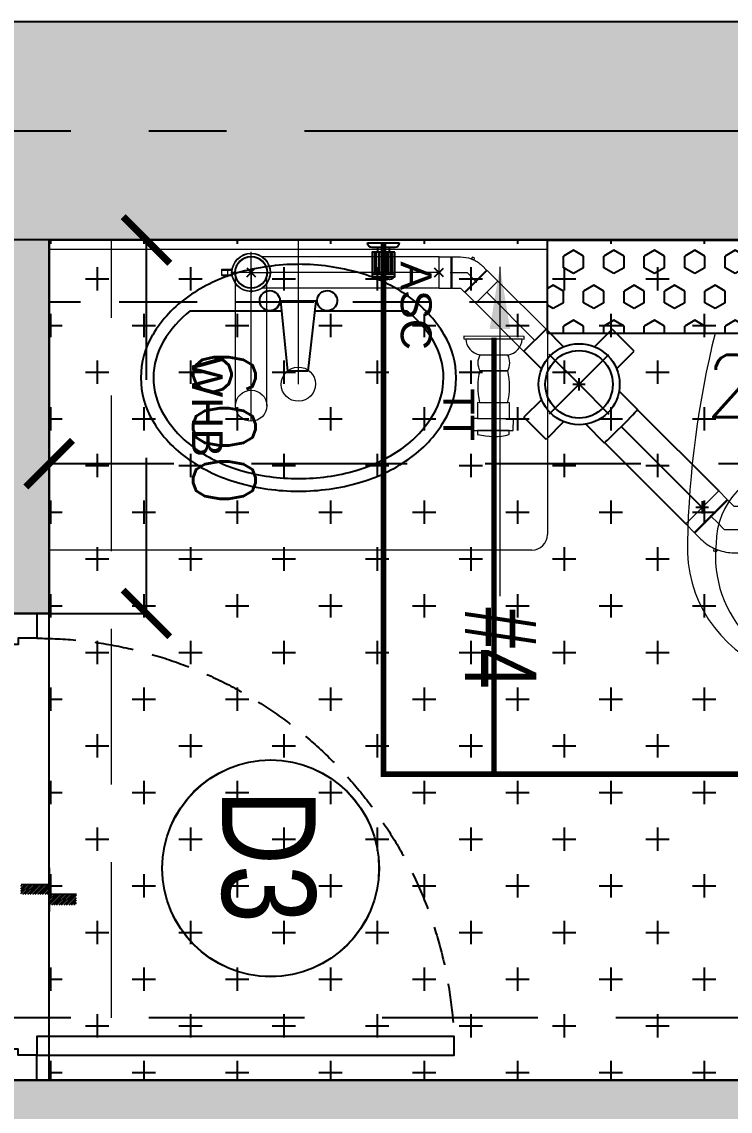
# Model space of a CAD drawing. Header units: millimetres. Extents: x -414464 to 1686, y -90036 to 108605.
# Drawn here: x -106384 to -105246, y -46355 to -44605 of the extents above; entities that cross this region are included whole.
import ezdxf
from ezdxf.enums import TextEntityAlignment as Align

# ---------------------------------------------------------------- set-up
doc = ezdxf.new("R2010")
doc.units = ezdxf.units.MM
doc.header["$LTSCALE"] = 1000
doc.header["$MEASUREMENT"] = 0
for name, pattern in [('$1$AUDIT_D_120904163729-0', [0]), ('$36$HIDDEN', [0.375, 0.25, -0.125]), ('3BHK-A$1$( Hidden )', [0.375, 0.25, -0.125]), ('3BHK-A$1$AUDIT_D_120904163729-0', [0]), ('3BHK-A$1$HIDDEN', [0.375, 0.25, -0.125]), ('AUDIT_D_120904163729-0', [0]), ('T8(T9 IS SIMILAR) - DIMENSION & TEXTING$1$1', [0]), ('T8(T9 IS SIMILAR) - DIMENSION & TEXTING$1$AUDIT_D_120904163729-0', [0]), ('T8(T9 IS SIMILAR) - DIMENSION & TEXTING$1$CENTERX2', [101.6, 63.5, -12.7, 12.7, -12.7]), ('T8(T9 IS SIMILAR) - DIMENSION & TEXTING$1$HIDDEN', [0.375, 0.25, -0.125]), ('T8(T9 IS SIMILAR)$1$$0$HIDDEN', [0.375, 0.25, -0.125]), ('T8(T9 IS SIMILAR)$1$HIDDEN', [0.375, 0.25, -0.125]), ('T8_REFUGE COLUMNS$1$CENTER2', [1.125, 0.75, -0.125, 0.125, -0.125])]:
    doc.linetypes.add(name, pattern=pattern)
doc.layers.get('0').update_dxf_attribs({"linetype": 'AUDIT_D_120904163729-0'})
for name, color, linetype in [('$0$A-HATCH -160', 251, '$1$AUDIT_D_120904163729-0'), ('$21$A-DIMENSIONS', 2, '$36$HIDDEN'), ('3BHK-A$1$$1$LEDGE WALL', 5, 'Continuous'), ('3BHK-A$1$A-DOOR-FULL', 2, 'Continuous'), ('3BHK-A$1$A-HATCH -160', 251, '3BHK-A$1$AUDIT_D_120904163729-0'), ('3BHK-A$1$A-SANITARY', 2, 'Continuous'), ('3BHK-A$1$a-tile drop', 3, 'Continuous'), ('3BHK-A$1$A-TOI SUNK 50MM', 8, 'Continuous'), ('3BHK-A$1$a-window-no', 125, 'Continuous'), ('3BHK-A$1$APT PLANS-typ$0$TILEDROP', 3, 'Continuous'), ('3BHK-A$1$LEDGE WALL', 5, 'Continuous'), ('a-rcc', 3, 'Continuous'), ('T8(T9 IS SIMILAR) - DIMENSION & TEXTING$1$A-DIMENSIONS', 2, 'T8(T9 IS SIMILAR) - DIMENSION & TEXTING$1$HIDDEN'), ('T8(T9 IS SIMILAR) - DIMENSION & TEXTING$1$A-PLUMBING', 7, 'T8(T9 IS SIMILAR) - DIMENSION & TEXTING$1$AUDIT_D_120904163729-0'), ('T8(T9 IS SIMILAR) - DIMENSION & TEXTING$1$a-window-no', 125, 'Continuous'), ('T8(T9 IS SIMILAR) - DIMENSION & TEXTING$1$KITCHEN BLOCK', 255, 'Continuous'), ('T8(T9 IS SIMILAR) - DIMENSION & TEXTING$1$pl-75 dia waste pipe', 3, 'Continuous'), ('T8(T9 IS SIMILAR) - DIMENSION & TEXTING$1$pl-75 dia waste pipe1', 3, 'Continuous'), ('T8(T9 IS SIMILAR) - DIMENSION & TEXTING$1$PL-FITTINGS', 5, 'Continuous'), ('T8(T9 IS SIMILAR) - DIMENSION & TEXTING$1$U-TI-75MM WASTE WATER PIPE', 3, 'Continuous'), ('T8(T9 IS SIMILAR) - DIMENSION & TEXTING$1$U-TI-BOILER', 1, 'T8(T9 IS SIMILAR) - DIMENSION & TEXTING$1$1'), ('T8(T9 IS SIMILAR) - DIMENSION & TEXTING$1$U-TI-TEXT', 7, 'Continuous'), ('T8(T9 IS SIMILAR) - DIMENSION & TEXTING$1$U-TI-WS', 5, 'Continuous'), ('T8(T9 IS SIMILAR)$1$$6$a-beam 2', 50, 'Continuous'), ('T8(T9 IS SIMILAR)$1$S-BEAM', 20, 'T8(T9 IS SIMILAR)$1$$0$HIDDEN'), ('T8_REFUGE COLUMNS$1$A-CENTERLINE', 193, 'T8_REFUGE COLUMNS$1$CENTER2'), ('T8_REFUGE COLUMNS$1$A-RCC COLS', 3, 'Continuous'), ('T8_TYPICAL COLUMNS$1$A-RCC COLS', 3, 'Continuous')]:
    doc.layers.add(name, color=color, linetype=linetype)
for name, color, linetype, lineweight in [('3BHK-A$1$a-TOI-fixtures', 251, 'Continuous', 0), ('3BHK-A$1$A-WALL- 160', 6, 'Continuous', 30), ('T8(T9 IS SIMILAR) - DIMENSION & TEXTING$1$furn-1', 7, 'Continuous', 0), ('T8(T9 IS SIMILAR) - DIMENSION & TEXTING$1$pl-50dia waste pie', 6, 'Continuous', 0), ('T8(T9 IS SIMILAR) - DIMENSION & TEXTING$1$pl-50dia waste pipe1', 6, 'Continuous', 0), ('T8(T9 IS SIMILAR) - DIMENSION & TEXTING$1$R0-18-10-2014-T1-1st Podium Floor Plan$0$Text', 2, 'Continuous', 0), ('T8(T9 IS SIMILAR)$1$D&W', 8, 'Continuous', 25), ('T8(T9 IS SIMILAR)$1$SCPL BEAM', 191, 'T8(T9 IS SIMILAR)$1$$0$HIDDEN', 13)]:
    doc.layers.add(name, color=color, linetype=linetype, lineweight=lineweight)
doc.layers.add('T8(T9 IS SIMILAR) - DIMENSION & TEXTING$1$GEB-BEZUG', color=2, linetype='Continuous', lineweight=25, true_color=0xffff00)
doc.layers.add('T8_REFUGE COLUMNS$1$COL-HATCH', color=7, linetype='Continuous', lineweight=25, true_color=0xa3a3a3)
doc.styles.add('3BHK-A$1$LODHA STANDERD', font='sanss___.ttf')
doc.styles.add('T8(T9 IS SIMILAR) - DIMENSION & TEXTING$1$arial', font='sanss___.ttf')
doc.styles.add('T8(T9 IS SIMILAR) - DIMENSION & TEXTING$1$ARIAL ARROW', font='swisscl.ttf')
doc.styles.add('T8(T9 IS SIMILAR) - DIMENSION & TEXTING$1$LODHA STANDERD', font='sanss___.ttf')
doc.styles.add('T8(T9 IS SIMILAR) - DIMENSION & TEXTING$1$Romans 1', font='romans.shx', dxfattribs={"height": 100})
doc.styles.add('T8(T9 IS SIMILAR) - DIMENSION & TEXTING$1$Tahoma', font='tahoma.ttf')
doc.dimstyles.new('T8(T9 IS SIMILAR) - DIMENSION & TEXTING$1$ALPINE S', dxfattribs={"dimscale": 0, "dimtxt": 100, "dimasz": 75, "dimexe": 0, "dimexo": 0, "dimgap": 75, "dimtad": 1, "dimdec": 0, "dimzin": 0, "dimdsep": 46, "dimtxsty": 'T8(T9 IS SIMILAR) - DIMENSION & TEXTING$1$Romans 1', "dimblk": 'T8(T9 IS SIMILAR) - DIMENSION & TEXTING$1$_ArchTick', "dimcen": 0.09, "dimclrd": 256, "dimclre": 256, "dimclrt": 7, "dimadec": 0, "dimazin": 0, "dimtfac": 1, "dimtdec": 0, "dimtofl": 0, "dimtmove": 1, "dimatfit": 0, "dimldrblk": 'T8(T9 IS SIMILAR) - DIMENSION & TEXTING$1$_Open90', "dimfxl": 1, "dimtolj": 1, "dimtzin": 0, "dimarcsym": 0})
doc.dimstyles.new('T8(T9 IS SIMILAR) - DIMENSION & TEXTING$1$SAMATA STD', dxfattribs={"dimtxt": 100, "dimasz": 50, "dimexe": 50, "dimexo": 50, "dimgap": 10, "dimtad": 0, "dimdec": 0, "dimrnd": 5, "dimzin": 0, "dimdsep": 46, "dimtxsty": 'T8(T9 IS SIMILAR) - DIMENSION & TEXTING$1$Tahoma', "dimblk": 'T8(T9 IS SIMILAR) - DIMENSION & TEXTING$1$_Origin2', "dimcen": -50, "dimdle": 50, "dimclrd": 7, "dimclre": 7, "dimclrt": 7, "dimadec": 0, "dimazin": 0, "dimtfac": 1, "dimtdec": 0, "dimtmove": 1, "dimatfit": 3, "dimfxl": 150, "dimtfill": 1, "dimtolj": 1, "dimtzin": 0, "dimlwd": -1, "dimlwe": -1, "dimarcsym": 0})

# ---------------------------------------------------------------- blocks, each defined once
blk = doc.blocks.new('T8_REFUGE COLUMNS')
at = {"layer": 'T8_REFUGE COLUMNS$1$COL-HATCH', "linetype": 'ByBlock'}
h = blk.add_hatch(color=256, dxfattribs=at)
h.dxf.hatch_style = 1
h.paths.add_polyline_path([(1184832.1, -5718799.9), (1185182.1, -5718799.9), (1185182.1, -5709299.9), (1184832.1, -5709299.9)])
at = {"layer": 'T8_REFUGE COLUMNS$1$A-CENTERLINE'}
blk.add_line((1185007.1, -5719488.7), (1185007.1, -5698299.6), dxfattribs=at)
at = {"layer": 'T8_REFUGE COLUMNS$1$A-RCC COLS', "linetype": 'ByBlock'}
blk.add_lwpolyline([(1184832.1, -5718799.9), (1185182.1, -5718799.9), (1185182.1, -5709299.9), (1184832.1, -5709299.9)], close=True, dxfattribs=at)
blk = doc.blocks.new('T8_TYPICAL COLUMNS')
at = {"layer": 'T8_TYPICAL COLUMNS$1$A-RCC COLS', "linetype": 'ByBlock'}
blk.add_blockref('T8_REFUGE COLUMNS', (0, 0), dxfattribs=at)
blk = doc.blocks.new('*U2752')
for points in [[(-710, 0), (-670, 0), (-670, 30), (-660, 30), (-660, 80), (-710, 80)], [(40, 0), (0, 0), (0, 30), (-10, 30), (-10, 80), (40, 80)], [(0, 0), (0, -670), (-30, -670), (-30, 0)]]:
    blk.add_lwpolyline(points, close=True)
at = {"color": 0, "linetype": 'ByBlock', "ltscale": 0.25}
blk.add_arc((1, 0.4), 671, 180.0347, 267.627, dxfattribs=at)
blk = doc.blocks.new('3BHK-A$1$WINDOW TAG')
at = {"layer": '3BHK-A$1$a-window-no'}
blk.add_circle((0, 0), 174.1, dxfattribs=at)
at = {"layer": '3BHK-A$1$a-window-no', "style": '3BHK-A$1$LODHA STANDERD'}
blk.add_attdef('WINDOW', text='', height=150, dxfattribs=at).set_placement((11.3, 2.8), align=Align.MIDDLE_CENTER)
blk = doc.blocks.new('3BHK-A$1$EWC 1-flat-3')
at = {"layer": '3BHK-A$1$a-TOI-fixtures', "ltscale": 1.5}
blk.add_line((130.9, 0), (-130.9, 0), dxfattribs=at)
for points in [[(-130.9, 0, -0.055103), (-175.3, 336.2, -0.321827), (-41.6, 540), (41.6, 540, -0.321827), (175.3, 336.2, -0.055103), (130.9, 0, -27.681239)], [(-13.2, 214.3, -0.391448), (-129.3, 337.7, -0.224585), (-76.1, 489.9, -0.160675), (0, 518.7, -0.183016), (81.6, 484.1, -0.201424), (130, 346.4, -0.474507), (-13.2, 214.3, -2.927417)], [(-9.5, 290.2), (9.5, 290.2, 0.414214), (18.9, 299.7), (18.9, 337.6, 0.5), (-18.9, 337.6), (-18.9, 299.7, 0.414214), (-9.5, 290.2, 0.530498)]]:
    blk.add_lwpolyline(points, format="xyb", dxfattribs=at)
at = {"layer": '3BHK-A$1$a-TOI-fixtures'}
blk.add_lwpolyline([(-59.2, 0), (-59.2, 18.9), (59.2, 18.9), (59.2, 0)], close=True, dxfattribs=at)
at = {"layer": '3BHK-A$1$a-TOI-fixtures', "ltscale": 1.5}
for centre in [(-59.2, 151.6), (59.2, 151.6)]:
    blk.add_circle(centre, 8.31, dxfattribs=at)
blk = doc.blocks.new('3BHK-A$1$TILE DROP -x')
at = {"layer": '3BHK-A$1$APT PLANS-typ$0$TILEDROP'}
h = blk.add_hatch(dxfattribs=at)
h.set_pattern_fill('ACET-2D-ANSI31', color=8, scale=90, angle=90, style=0)
h.set_pattern_definition([(135, (-851695.914, 5365039.183), (-7.954951288, -7.954951288), [])])
h.paths.add_polyline_path([(-58323.9, -19205.9), (-58323.9, -19023.7), (-58261.5, -19023.7), (-58261.5, -19205.9)])
edge = h.paths.add_edge_path()
edge.add_line((-58323.9, -19381.2), (-58393.7, -19381.2))
edge.add_line((-58323.9, -19205.9), (-58323.9, -19381.2))
edge.add_line((-58393.1, -19205.9), (-58323.9, -19205.9))
edge.add_line((-58393.1, -19381.2), (-58393.1, -19205.9))
at = {"layer": '3BHK-A$1$APT PLANS-typ$0$TILEDROP', "color": 1}
blk.add_line((-58153.9, -19205.9), (-58434, -19205.9), dxfattribs=at)
at = {"layer": '3BHK-A$1$APT PLANS-typ$0$TILEDROP', "color": 20, "const_width": 10}
for points in [[(-58261.5, -19205.9), (-58261.5, -19023.7)], [(-58323.9, -19381.2), (-58323.9, -19205.9)], [(-58323.9, -19205.9), (-58261.5, -19205.9)]]:
    blk.add_lwpolyline(points, dxfattribs=at)
blk = doc.blocks.new('3BHK-A$1$WB1-flat-1')
at = {"layer": '3BHK-A$1$A-SANITARY', "color": 251, "ltscale": 1000}
for p, q in [((-1779491.7, 190118), (-1779491.7, 190265.4)), ((-1779507.9, 190061.5), (-1779507.9, 190121.4)), ((-1779394.5, 190106.8), (-1779507.9, 190119.9)), ((-1779394.5, 190074.4), (-1779507.9, 190063)), ((-1779491.7, 189917.5), (-1779491.7, 190064.6))]:
    blk.add_line(p, q, dxfattribs=at)
at = {"layer": '3BHK-A$1$A-SANITARY', "color": 251}
blk.add_line((-1779394.5, 190106.8), (-1779394.5, 190074.4), dxfattribs=at)
for centre, major_axis, start_param, end_param in [((-1779384.1, 190209.6), (130.8, -33.3), 1.820103, 2.357157), ((-1779384.1, 190209.6), (130.3, -35), 1.296313, 1.833367), ((-1779350.3, 190152.9), (193.2, -55.2), 2.386204, 2.812145), ((-1779384.1, 190209.6), (109.6, -33.8), 1.870427, 2.407481), ((-1779384.1, 190209.6), (110.5, -30.5), 1.303226, 1.84028), ((-1779417.8, 190152.9), (193.7, -53.5), 0.877554, 1.303495), ((-1779350.3, 190152.9), (175.1, -44.6), 2.357412, 2.719312), ((-1779417.8, 190152.9), (175.5, -43.1), 0.84856, 1.274501), ((-1779296.9, 190115.8), (257.2, -67.9), 2.791732, 3.118985), ((-1779471.3, 190115.8), (256.4, -70.9), 0.550268, 0.877521), ((-1779471.3, 190115.8), (236.8, -65.9), 0.552139, 0.879393), ((-1779212.5, 190091.4), (341.5, -92.8), 3.126498, 3.407047), ((-1779555.7, 190091.4), (320.9, -91.3), 0.277128, 0.557677), ((-1779555.7, 190091.4), (341.3, -93.5), 0.267352, 0.5479), ((-1779507.9, 190137.6), (15.5, -4.6), 0.024765, 6.30795), ((-1779212.5, 190091.4), (340.8, -95.1), -2.869466, -2.588917), ((-1779555.7, 190091.4), (321.9, -87.7), -0.014507, 0.266042), ((-1779555.7, 190091.4), (341.5, -92.8), -0.015048, 0.2655), ((-1779507.9, 190045.3), (15.8, -3.6), -0.04131853858723034, 6.241866768592355), ((-1779296.9, 190067.1), (256.3, -71.3), -2.589745, -2.262492), ((-1779471.3, 190067.1), (237.5, -63.4), -0.34704, -0.019787), ((-1779471.3, 190067.1), (256.9, -69.2), -0.344634, -0.017381), ((-1779350.3, 190030), (174.5, -46.9), -2.206968, -1.845068), ((-1779417.8, 190030), (173.5, -50.3), -0.751557, -0.325616), ((-1779350.3, 190030), (194, -52.4), -2.26986, -1.84392), ((-1779417.8, 190030), (193, -55.8), -0.752352, -0.326411), ((-1779384.1, 189973.2), (110.6, -30.1), -1.842195, -1.305141), ((-1779384.1, 189973.2), (110.2, -31.7), -1.29052, -0.753466), ((-1779384.1, 189973.2), (130.1, -35.9), -1.838416, -1.301362), ((-1779384.1, 189973.2), (130.7, -33.4), -1.320613, -0.783559)]:
    blk.add_ellipse(centre, major_axis=major_axis, ratio=1, start_param=start_param, end_param=end_param, dxfattribs=at)
blk = doc.blocks.new('3BHK-A$1$A$C4C1B68F2-flat-1')
at = {"layer": '3BHK-A$1$a-TOI-fixtures'}
for p, q in [((-412.9, 666.2, 0), (-412.9, -133.8)), ((-412.9, 666.2, 0.1), (60.4, 666.2, 0.1)), ((-397.8, 666.2, 0), (-397.8, -133.8)), ((85.4, 641.2, 0.1), (85.4, -133.8, 0.1)), ((-181.3, 266.2, 0), (-412.9, 266.2, 0)), ((-412.9, -133.8), (85.4, -133.8))]:
    blk.add_line(p, q, dxfattribs=at)
blk.add_arc((60.4, 641.2, 0.1), 25, 0, 90, dxfattribs=at)
blk.add_ellipse((-181.3, 266.2, 0), major_axis=(27.5, 0.4), ratio=1, dxfattribs=at)
at = {"layer": '3BHK-A$1$A-WALL- 160'}
blk.add_blockref('3BHK-A$1$WB1-flat-1', (1779192.5, -189825), dxfattribs=at)
blk = doc.blocks.new('3BHK-A')
at = {"layer": '3BHK-A$1$A-HATCH -160', "linetype": 'ByBlock'}
h = blk.add_hatch(dxfattribs=at)
h.set_pattern_fill('ZIGZAG', color=256, scale=250)
h.set_pattern_definition([(9e-15, (1e-08, 0), (31.25, 31.25), [31.25, -31.25]), (90, (31.25, 0), (-31.25, 31.25), [31.25, -31.25])])
h.paths.add_polyline_path([(1185182.8, -5714749.5), (1186532.7, -5714749.5), (1186532.7, -5714149.5), (1186632.7, -5714149.5), (1186632.7, -5714749.5), (1188712.7, -5714749.5), (1188712.7, -5714049.5), (1189032.5, -5714049.5), (1189032.5, -5714149.5), (1188812.7, -5714149.5), (1188812.7, -5715449.5), (1189032.5, -5715449.5), (1189032.5, -5715549.5), (1188712.7, -5715549.5), (1188712.7, -5714849.5), (1186632.7, -5714849.5), (1186632.7, -5715664.5), (1186532.7, -5715664.5), (1186532.7, -5714849.5), (1185182.8, -5714849.5)])
h.paths.add_polyline_path([(1185182.8, -5713249.5), (1185782.7, -5713249.5), (1185782.7, -5713149.5), (1185182.8, -5713149.5)])
h.paths.add_polyline_path([(1186532.7, -5710699.5), (1186632.7, -5710699.5), (1186632.7, -5713249.5), (1186532.7, -5713249.5)])
h.paths.add_polyline_path([(1186532.7, -5717399.5), (1186632.7, -5717399.5), (1186632.7, -5716414.5), (1186532.7, -5716414.5)])
h.paths.add_polyline_path([(1194902.2, -5715375), (1194082.3, -5715375), (1194082.3, -5715475), (1194902.2, -5715475)])
h.paths.add_polyline_path([(1195782.2, -5715375), (1196682.2, -5715375), (1196682.2, -5715475), (1195782.2, -5715475)])
h.paths.add_polyline_path([(1194132.5, -5714149.9), (1196532.4, -5714149.9), (1196532.4, -5714049.9), (1194132.5, -5714049.9)])
h.paths.add_polyline_path([(1197432.4, -5711800.2), (1197532.4, -5711800.2), (1197532.4, -5714149.9), (1197432.4, -5714149.9)])
h.paths.add_polyline_path([(1198282.4, -5714149.9), (1198958.7, -5714149.9), (1198958.7, -5714049.9), (1198282.4, -5714049.9)])
h.paths.add_polyline_path([(1196871.9, -5720208.6), (1196082.2, -5720209.7), (1196082.3, -5720109.7), (1196082.2, -5720109.7), (1196182.2, -5720109.7), (1196871.9, -5720108.6)])
h.paths.add_polyline_path([(1193397.2, -5709939.9), (1193882.3, -5709939.6), (1193882.3, -5710040.1), (1193397.3, -5710040.1)])
h.paths.add_polyline_path([(1186632.7, -5708554.7), (1187192.3, -5708554.8), (1187192.3, -5708654.7), (1186632.7, -5708654.7)])
h.paths.add_polyline_path([(1194182.3, -5715724), (1194082.3, -5715724), (1194082.3, -5715474), (1194182.3, -5715474)])
at = {"layer": '3BHK-A$1$A-TOI SUNK 50MM'}
h = blk.add_hatch(dxfattribs=at)
h.set_pattern_fill('CROSS', color=256, scale=300, style=0)
h.set_pattern_definition([(9e-15, (-0.65, 1286.84), (75, 75), [37.5, -112.5]), (90, (18.1, 1268.09), (-75, 75), [37.5, -112.5])])
h.paths.add_polyline_path([(1186532.7, -5713148.5), (1185182.4, -5713148.5), (1185182.4, -5710698.5), (1186532.7, -5710698.5)])
h.paths.add_polyline_path([(1185182.4, -5714848.6), (1186532.7, -5714848.6), (1186532.7, -5717398.5), (1185182.4, -5717398.5)])
at = {"layer": '3BHK-A$1$LEDGE WALL'}
h = blk.add_hatch(dxfattribs=at)
h.set_pattern_fill('HEX', color=8, scale=150, angle=180)
h.paths.add_polyline_path([(1185332.8, -5712348.5), (1185182.8, -5712348.5), (1185182.8, -5711548.5), (1185332.8, -5711548.5)])
at = {"layer": '3BHK-A$1$$1$LEDGE WALL', "linetype": '3BHK-A$1$( Hidden )', "ltscale": 0.5}
blk.add_line((1185282.8, -5712348.5, 0), (1185282.8, -5713148.5, 0), dxfattribs=at)
at = {"layer": '3BHK-A$1$A-TOI SUNK 50MM'}
blk.add_line((1186532.7, -5713148.5, 0), (1185782.7, -5713148.5, 0), dxfattribs=at)
at = {"layer": '3BHK-A$1$A-TOI SUNK 50MM', "elevation": 0}
blk.add_lwpolyline([(1186532.7, -5713148.5), (1185182.4, -5713148.5), (1185182.4, -5710698.5), (1186532.7, -5710698.5)], close=True, dxfattribs=at)
at = {"layer": '3BHK-A$1$A-WALL- 160', "linetype": 'ByBlock'}
for p, q in [((1186532.7, -5713248.5, 0), (1186532.7, -5710698.5, 0)), ((1185782.7, -5713148.5, 0), (1185182.8, -5713148.5, 0)), ((1185782.7, -5713248.5, 0), (1185782.7, -5713148.5, 0))]:
    blk.add_line(p, q, dxfattribs=at)
at = {"layer": '3BHK-A$1$LEDGE WALL', "elevation": 0}
blk.add_lwpolyline([(1185332.8, -5712348.5), (1185182.8, -5712348.5), (1185182.8, -5711548.5), (1185332.8, -5711548.5)], close=True, dxfattribs=at)
at = {"layer": '3BHK-A$1$A-DOOR-FULL', "linetype": '3BHK-A$1$HIDDEN', "xscale": -1, "rotation": 180}
blk.add_blockref('*U2752', (1186492.7, -5713168.5, 0), dxfattribs=at)
at = {"layer": '3BHK-A$1$a-tile drop', "xscale": 0.25, "yscale": 0.25, "zscale": 0.25, "rotation": 180}
blk.add_blockref('3BHK-A$1$TILE DROP -x', (1171653, -5717949.9, 0), dxfattribs=at)
at = {"layer": '3BHK-A$1$a-TOI-fixtures', "extrusion": (0, 0, -1), "zscale": -0.9999999999999998, "rotation": 90}
blk.add_blockref('3BHK-A$1$EWC 1-flat-3', (-1185332.8, -5711948.5, -0.1), dxfattribs=at)
at = {"layer": '3BHK-A$1$a-TOI-fixtures'}
blk.add_blockref('3BHK-A$1$A$C4C1B68F2-flat-1', (1185595.7, -5713014.7), dxfattribs=at)
at = {"layer": '3BHK-A$1$a-window-no'}
ref = blk.add_blockref('3BHK-A$1$WINDOW TAG', (1186192.4, -5712792.9, 0), dxfattribs=dict(at, rotation=180))
ref.add_attrib('WINDOW', 'D3', dxfattribs={"height": 150, "style": '3BHK-A$1$LODHA STANDERD', "width": 0.8}).set_placement((1186172.9, -5712795.7, 0), align=Align.MIDDLE_CENTER)
blk = doc.blocks.new('T8(T9 IS SIMILAR) - DIMENSION & TEXTING$1$WINDOW TAG')
at = {"layer": 'T8(T9 IS SIMILAR) - DIMENSION & TEXTING$1$a-window-no'}
blk.add_circle((0, 0), 174.1, dxfattribs=at)
at = {"layer": 'T8(T9 IS SIMILAR) - DIMENSION & TEXTING$1$a-window-no', "style": 'T8(T9 IS SIMILAR) - DIMENSION & TEXTING$1$LODHA STANDERD'}
blk.add_attdef('WINDOW', text='', height=150, dxfattribs=at).set_placement((11.3, 2.8), align=Align.MIDDLE_CENTER)
blk = doc.blocks.new('T8(T9 IS SIMILAR) - DIMENSION & TEXTING$1$_ArchTick')
at = {"color": 0, "linetype": 'ByBlock', "const_width": 0.15}
blk.add_lwpolyline([(-0.5, -0.5), (0.5, 0.5)], dxfattribs=at)
blk = doc.blocks.new('*D1370')
at = {"layer": 'T8(T9 IS SIMILAR) - DIMENSION & TEXTING$1$A-DIMENSIONS', "linetype": 'T8(T9 IS SIMILAR) - DIMENSION & TEXTING$1$HIDDEN', "lineweight": -2, "transparency": 16777216}
for p, q in [((1185182.7, -5713148.7), (1185182.7, -5712992.5)), ((1185782.7, -5713148.7), (1185782.7, -5712992.5))]:
    blk.add_line(p, q, dxfattribs=at)
at = {"layer": 'T8(T9 IS SIMILAR) - DIMENSION & TEXTING$1$A-DIMENSIONS', "lineweight": -2, "transparency": 16777216}
blk.add_line((1185782.7, -5712992.5), (1185182.7, -5712992.5), dxfattribs=at)
at = {"layer": 'T8(T9 IS SIMILAR) - DIMENSION & TEXTING$1$A-DIMENSIONS', "linetype": 'ByBlock', "lineweight": -2, "transparency": 16777216, "xscale": 75, "yscale": 75, "zscale": 75, "rotation": 180}
blk.add_blockref('T8(T9 IS SIMILAR) - DIMENSION & TEXTING$1$_ArchTick', (1185182.7, -5712992.5), dxfattribs=at)
at = {"layer": 'T8(T9 IS SIMILAR) - DIMENSION & TEXTING$1$A-DIMENSIONS', "linetype": 'ByBlock', "lineweight": -2, "transparency": 16777216, "xscale": 75, "yscale": 75, "zscale": 75}
blk.add_blockref('T8(T9 IS SIMILAR) - DIMENSION & TEXTING$1$_ArchTick', (1185782.7, -5712992.5), dxfattribs=at)
at = {"layer": 'T8(T9 IS SIMILAR) - DIMENSION & TEXTING$1$A-DIMENSIONS', "color": 7, "linetype": 'ByBlock', "transparency": 16777216, "insert": (1185482.7, -5712867.5), "char_height": 100, "attachment_point": 5, "style": 'T8(T9 IS SIMILAR) - DIMENSION & TEXTING$1$Romans 1'}
blk.add_mtext('\\A1;600', dxfattribs=at)
blk = doc.blocks.new('T8(T9 IS SIMILAR) - DIMENSION & TEXTING$1$_Open90')
at = {"color": 0, "linetype": 'ByBlock', "lineweight": -2}
for p, q in [((-0.5, 0.5), (0, 0)), ((0, 0), (-1, 0)), ((0, 0), (-0.5, -0.5))]:
    blk.add_line(p, q, dxfattribs=at)
blk = doc.blocks.new('*D1372')
at = {"layer": 'T8(T9 IS SIMILAR) - DIMENSION & TEXTING$1$A-DIMENSIONS', "linetype": 'T8(T9 IS SIMILAR) - DIMENSION & TEXTING$1$HIDDEN', "lineweight": -2, "transparency": 16777216}
for p, q in [((1185489.2, -5710698.7), (1185542.3, -5710698.7)), ((1185489.2, -5713148.7), (1185542.3, -5713148.7))]:
    blk.add_line(p, q, dxfattribs=at)
at = {"layer": 'T8(T9 IS SIMILAR) - DIMENSION & TEXTING$1$A-DIMENSIONS', "lineweight": -2, "transparency": 16777216}
blk.add_line((1185542.3, -5710698.7), (1185542.3, -5713148.7), dxfattribs=at)
at = {"layer": 'T8(T9 IS SIMILAR) - DIMENSION & TEXTING$1$A-DIMENSIONS', "linetype": 'ByBlock', "lineweight": -2, "transparency": 16777216, "xscale": 75, "yscale": 75, "zscale": 75}
for p, rotation in [((1185542.3, -5710698.7), 90), ((1185542.3, -5713148.7), 270)]:
    blk.add_blockref('T8(T9 IS SIMILAR) - DIMENSION & TEXTING$1$_ArchTick', p, dxfattribs=dict(at, rotation=rotation))
at = {"layer": 'T8(T9 IS SIMILAR) - DIMENSION & TEXTING$1$A-DIMENSIONS', "color": 7, "linetype": 'ByBlock', "transparency": 16777216, "insert": (1185417.3, -5711923.7), "char_height": 100, "attachment_point": 5, "rotation": 90, "style": 'T8(T9 IS SIMILAR) - DIMENSION & TEXTING$1$Romans 1'}
blk.add_mtext('\\A1;2450', dxfattribs=at)
blk = doc.blocks.new('T8(T9 IS SIMILAR) - DIMENSION & TEXTING$1$Einfügepunkt')
at = {"layer": 'T8(T9 IS SIMILAR) - DIMENSION & TEXTING$1$GEB-BEZUG'}
for p, q in [((-7.1, -7.1), (7.1, 7.1)), ((-7.1, 7.1), (7.1, -7.1))]:
    blk.add_line(p, q, dxfattribs=at)
blk = doc.blocks.new('T8(T9 IS SIMILAR) - DIMENSION & TEXTING$1$388.001.00.1_G')
at = {"layer": 'T8(T9 IS SIMILAR) - DIMENSION & TEXTING$1$U-TI-75MM WASTE WATER PIPE', "ltscale": 5}
for p, q in [((-25.1, 60.1), (-25.1, 100)), ((-25.1, 100), (25.1, 100)), ((25.1, 60.1), (25.1, 100)), ((0, 0), (0, 67.6)), ((-60.1, 25.1), (-100, 25.1)), ((-100, -25.1), (-100, 25.1)), ((60.1, 25.1), (100, 25.1)), ((100, -25.1), (100, 25.1)), ((0, 0), (-67.6, 0)), ((0, 0), (0, 2.5)), ((0, 0), (0, -67.6)), ((0, 0), (67.6, 0)), ((0, 0), (-2.5, 0)), ((0, 0), (0, -2.5)), ((0, 0), (2.5, 0)), ((-60.1, -25.1), (-100, -25.1)), ((60.1, -25.1), (100, -25.1)), ((-37.7, -53.1), (-37.7, -95)), ((37.7, -53.1), (37.7, -95))]:
    blk.add_line(p, q, dxfattribs=at)
for radius in [65.1, 54.2]:
    blk.add_circle((0, 0), radius, dxfattribs=at)
blk.add_ellipse((0, -95), major_axis=(37.7, 0), ratio=0.026177, start_param=3.141593, end_param=6.283185, dxfattribs=at)
blk.add_blockref('T8(T9 IS SIMILAR) - DIMENSION & TEXTING$1$Einfügepunkt', (0, 0), dxfattribs=at)
blk = doc.blocks.new('T8(T9 IS SIMILAR) - DIMENSION & TEXTING$1$365.045.16.1_A')
at = {"lineweight": 13, "ltscale": 25}
for p, q in [((-61.9, 8.8), (-8.8, 61.9)), ((8.3, 44.7), (-8.8, 61.9)), ((8.3, 44.7), (-44.7, -8.3)), ((-43.7, -9.4), (9.4, 43.7)), ((8.3, 43.7), (-43.7, -8.3)), ((8.3, 43.7), (8.3, 44.7)), ((8.3, 43.7), (9.4, 43.7)), ((15.5, 37.5), (9.4, 43.7)), ((-17.1, 17.1), (-18.9, 18.9)), ((-44.7, -8.3), (-61.9, 8.8)), ((0, 0), (-17.1, 17.1)), ((-9.2, 9.2), (-11, 11)), ((0, -15.5), (0, 0)), ((34.7, 16.5), (30.6, 16)), ((36.3, 12.9), (32.9, 10.3)), ((34.7, 16.5), (36.3, 12.9)), ((-43.7, -8.3), (-44.7, -8.3)), ((-43.7, -8.3), (-43.7, -9.4)), ((-37.5, -15.5), (-43.7, -9.4)), ((-37.5, -29.3), (-37.5, -15.5)), ((0, -29.3), (0, -15.5)), ((37.5, -29.3), (37.5, -15.5)), ((-36.7, -30), (-37.5, -29.3)), ((37.5, -29.3), (-37.5, -29.3)), ((-36.7, -30), (-37.5, -30.7)), ((-37.5, -50), (-37.5, -30.7)), ((-37.5, -30.7), (37.5, -30.7)), ((-36.7, -30), (36.8, -30)), ((0, -31.8), (0, -29.3)), ((36.8, -30), (37.5, -29.3)), ((36.8, -30), (37.5, -30.7)), ((37.5, -50), (37.5, -30.7)), ((-37.5, -50), (37.5, -50)), ((0, -50), (-2.5, -50)), ((0, -50), (0, -47.5)), ((0, -50), (0, -52.5)), ((0, -50), (2.5, -50))]:
    blk.add_line(p, q, dxfattribs=at)
for start, end in [(24.8604, 45), (0, 20.1396)]:
    blk.add_arc((-37.5, -15.5), 75, start, end, dxfattribs=at)
blk.add_open_spline([(32.9, 10.3), (32.9, 10.3), (32.9, 10.3), (32.8, 10.5), (32.8, 10.6), (32.6, 11), (32.4, 11.3), (32.2, 11.9), (32.1, 12.1), (31.9, 12.6), (31.8, 12.8), (31.6, 13.2), (31.6, 13.4), (31.4, 13.8), (31.3, 14), (31.1, 14.6), (31, 14.9), (30.8, 15.4), (30.7, 15.6), (30.6, 15.9), (30.6, 16), (30.6, 16)], degree=3, knots=[-0.9758327, -0.9758327, -0.9758327, -0.9758327, -0.8930469, -0.8930469, -0.7796093, -0.7796093, -0.6561479, -0.6561479, -0.5667077, -0.5667077, -0.5007206, -0.5007206, -0.4380575, -0.4380575, -0.3616519, -0.3616519, -0.247098, -0.247098, -0.1245121, -0.1245121, 0, 0, 0, 0], dxfattribs=at)
blk.add_blockref('T8(T9 IS SIMILAR) - DIMENSION & TEXTING$1$Einfügepunkt', (0, -50), dxfattribs=at)
blk = doc.blocks.new('T8(T9 IS SIMILAR) - DIMENSION & TEXTING$1$361.771.16.1_G')
at = {"lineweight": 13, "ltscale": 25}
for p, q in [((0, 0), (0, 32.8)), ((-47, 5.2), (-30.6, 5.2)), ((-47, -5.2), (-47, 5.2)), ((-47, 3.7), (-30.8, 3.7)), ((-38, 3.7), (-38, -3.8)), ((-30.8, 3.7), (-38, 3.7)), ((-47, -3.7), (-30.8, -3.7)), ((-47, -5.2), (-30.6, -5.2)), ((-38, -3.8), (-30.8, -3.8)), ((0, 0), (-32.8, 0)), ((0, 0), (0, -32.8)), ((0, 0), (32.8, 0))]:
    blk.add_line(p, q, dxfattribs=at)
for radius in [31, 30.3, 26, 25]:
    blk.add_circle((0, 0), radius, dxfattribs=at)
blk.add_blockref('T8(T9 IS SIMILAR) - DIMENSION & TEXTING$1$Einfügepunkt', (0, 0), dxfattribs=at)
blk = doc.blocks.new('T8(T9 IS SIMILAR) - DIMENSION & TEXTING$1$361.045.16.1_A')
at = {"ltscale": 25}
for p, q in [((-49.5, 14.1), (-14.1, 49.5)), ((3.2, 32.2), (-14.1, 49.5)), ((3.2, 32.2), (-32.2, -3.2)), ((-31.5, -3.9), (3.9, 31.5)), ((3.2, 31.5), (-31.5, -3.2)), ((3.2, 31.5), (3.2, 32.2)), ((3.2, 31.5), (3.9, 31.5)), ((10.4, 25), (3.9, 31.5)), ((-32.2, -3.2), (-49.5, 14.1)), ((-13.8, 13.8), (-15.6, 15.6)), ((0, 0), (-13.8, 13.8)), ((-5.6, 5.6), (-7.3, 7.3)), ((0, -10.4), (0, 0)), ((23.4, 11.3), (20.3, 10.9)), ((24.5, 8.5), (22, 6.6)), ((23.4, 11.3), (24.5, 8.5)), ((-31.5, -3.2), (-32.2, -3.2)), ((-31.5, -3.2), (-31.5, -3.9)), ((-25, -10.4), (-31.5, -3.9)), ((-25, -24.5), (-25, -10.4)), ((0, -24.5), (0, -10.4)), ((25, -24.5), (25, -10.4)), ((-24.5, -25), (-25, -24.5)), ((25, -24.5), (-25, -24.5)), ((-24.5, -25), (-25, -25.5)), ((-25, -45), (-25, -25.5)), ((-25, -25.5), (25, -25.5)), ((-24.5, -25), (24.5, -25)), ((0, -27), (0, -24.5)), ((24.5, -25), (25, -24.5)), ((24.5, -25), (25, -25.5)), ((25, -45), (25, -25.5)), ((-25, -45), (25, -45)), ((0, -45), (-2.5, -45)), ((0, -45), (0, -42.5)), ((0, -45), (0, -47.5)), ((0, -45), (2.5, -45))]:
    blk.add_line(p, q, dxfattribs=at)
for start, end in [(25.1575, 45), (0, 19.8425)]:
    blk.add_arc((-25, -10.4), 50, start, end, dxfattribs=at)
blk.add_open_spline([(22, 6.6), (22, 6.6), (22, 6.6), (22, 6.8), (21.9, 6.9), (21.8, 7.2), (21.7, 7.4), (21.5, 7.8), (21.4, 8), (21.3, 8.3), (21.2, 8.5), (21.1, 8.8), (21, 8.9), (20.9, 9.3), (20.8, 9.4), (20.7, 9.8), (20.6, 10.1), (20.4, 10.5), (20.4, 10.6), (20.3, 10.8), (20.3, 10.9), (20.3, 10.9)], degree=3, knots=[-0.7326885, -0.7326885, -0.7326885, -0.7326885, -0.6703276, -0.6703276, -0.5851203, -0.5851203, -0.4924215, -0.4924215, -0.4253679, -0.4253679, -0.3759063, -0.3759063, -0.3289293, -0.3289293, -0.2716255, -0.2716255, -0.1856359, -0.1856359, -0.0935578, -0.0935578, 0, 0, 0, 0], dxfattribs=at)
blk.add_blockref('T8(T9 IS SIMILAR) - DIMENSION & TEXTING$1$Einfügepunkt', (0, -45), dxfattribs=at)
blk = doc.blocks.new('T8(T9 IS SIMILAR) - DIMENSION & TEXTING$1$ASC')
at = {"layer": 'T8(T9 IS SIMILAR) - DIMENSION & TEXTING$1$U-TI-BOILER'}
for points in [[(631187.54, 41364.6471), (631187.5537, 41364.6471)], [(631187.5649, 41364.6039), (631187.5289, 41364.6039), (631187.5289, 41364.6399), (631187.5289, 41364.6435), (631187.5649, 41364.6435), (631187.5649, 41364.6039)], [(631187.5649, 41364.6399), (631187.5289, 41364.6399)], [(631187.5325, 41364.6039), (631187.5325, 41364.6399)], [(631187.5361, 41364.6399), (631187.5361, 41364.6039)], [(631187.5397, 41364.6039), (631187.5397, 41364.6399)], [(631187.5433, 41364.6039), (631187.5433, 41364.6399)], [(631187.5469, 41364.6399), (631187.5469, 41364.6039)], [(631187.5505, 41364.6039), (631187.5505, 41364.6399)], [(631187.5541, 41364.6039), (631187.5541, 41364.6399)], [(631187.5577, 41364.6039), (631187.5577, 41364.6399)], [(631187.5613, 41364.6399), (631187.5613, 41364.6039)], [(631187.5649, 41364.5967), (631187.5289, 41364.5967)], [(631187.5379, 41364.6039), (631187.5379, 41364.5967)], [(631187.5559, 41364.5967), (631187.5559, 41364.6039)], [(631187.5217, 41364.5895), (631187.5721, 41364.5895)]]:
    blk.add_lwpolyline(points, dxfattribs=at)
for centre, radius, start, end in [((631187.5374, 41364.6384), 0.00911, 72.8198, 145.9406), ((631187.5563, 41364.6384), 0.00911, 34.0594, 107.1803), ((631187.5289, 41364.5895), 0.0072, 90, 180), ((631187.5649, 41364.5895), 0.0072, 0, 90)]:
    blk.add_arc(centre, radius, start, end, dxfattribs=at)
blk = doc.blocks.new('T8(T9 IS SIMILAR) - DIMENSION & TEXTING$1$TT')
at = {"layer": 'T8(T9 IS SIMILAR) - DIMENSION & TEXTING$1$furn-1', "color": 7}
for points in [[(107723.9735, -2189.2226), (107723.9735, -2189.2267), (107723.9407, -2189.2268), (107723.9407, -2189.2227, -0.125089)], [(107723.9715, -2189.2554, -0.124286), (107723.9716, -2189.2882), (107723.9429, -2189.2883, -0.124286), (107723.9428, -2189.2555)], [(107723.9716, -2189.2882, -0.25), (107723.9717, -2189.3046), (107723.9429, -2189.3047, -0.25), (107723.9429, -2189.2883)], [(107723.9717, -2189.3046, -0.353887), (107723.9865, -2189.321), (107723.9282, -2189.3212, -0.353887), (107723.9429, -2189.3047)]]:
    blk.add_lwpolyline(points, format="xyb", close=True, dxfattribs=at)
for points in [[(107723.9776, -2189.2267), (107723.9776, -2189.239), (107723.9735, -2189.239), (107723.9407, -2189.2391), (107723.9366, -2189.2391), (107723.9366, -2189.2268)], [(107723.9735, -2189.239), (107723.9736, -2189.2554), (107723.9408, -2189.2555), (107723.9407, -2189.2391)], [(107723.9885, -2189.321), (107723.9885, -2189.3236), (107723.9262, -2189.3238), (107723.9262, -2189.3212)]]:
    blk.add_lwpolyline(points, close=True, dxfattribs=at)
blk = doc.blocks.new('T8(T9 IS SIMILAR) - DIMENSION & TEXTING$1$A$C77D62699')
at = {"layer": 'T8(T9 IS SIMILAR) - DIMENSION & TEXTING$1$pl-50dia waste pipe1'}
for p, q in [((-22126.2, 1523.3, 0.5), (-22203.2, 1445.9, 0.5)), ((-22090.6, 1487.8, 0.5), (-22167.9, 1410.6, 0.5)), ((-22242.4, 1351.4, -0.6), (-22242.4, 1066.9, 2)), ((-22192.4, 1351.4, -0.6), (-22192.4, 1067.9, 1.9)), ((-22003.3, 1074.8, 1.3), (-22217.4, 1074.8, 1.3)), ((-22003.3, 1024.8, 1.3), (-22217.4, 1024.8, 1.3))]:
    blk.add_line(p, q, dxfattribs=at)
at = {"layer": 'T8(T9 IS SIMILAR) - DIMENSION & TEXTING$1$pl-50dia waste pipe1', "color": 12, "linetype": 'T8(T9 IS SIMILAR) - DIMENSION & TEXTING$1$CENTERX2'}
for p, q in [((-22108.3, 1505.5, 0.5), (-22185.6, 1428.3, 0.5)), ((-22217.4, 1351.4, -0.6), (-22217.4, 1080.7, 1.8)), ((-21978.3, 1049.8, 1.3), (-22217.4, 1049.8, 1.3))]:
    blk.add_line(p, q, dxfattribs=at)
at = {"layer": 'T8(T9 IS SIMILAR) - DIMENSION & TEXTING$1$pl-50dia waste pipe1', "ltscale": 0.1}
for centre in [(-22217.5, 1049.8, 1.3), (-22003.3, 1049.8, 1.3)]:
    blk.add_circle(centre, 25, dxfattribs=at)
at = {"layer": 'T8(T9 IS SIMILAR) - DIMENSION & TEXTING$1$pl-75 dia waste pipe1'}
for p, q in [((-21996.9, 1670, 0.5), (-21866.3, 1800.5, 0.5)), ((-21943.9, 1616.9, 0.5), (-21813.3, 1747.5, 0.5))]:
    blk.add_line(p, q, dxfattribs=at)
at = {"layer": 'T8(T9 IS SIMILAR) - DIMENSION & TEXTING$1$pl-75 dia waste pipe1', "color": 12, "linetype": 'T8(T9 IS SIMILAR) - DIMENSION & TEXTING$1$CENTERX2'}
blk.add_line((-21969.8, 1644, 0.5), (-21839.8, 1774, 0.5), dxfattribs=at)
at = {"layer": 'T8(T9 IS SIMILAR) - DIMENSION & TEXTING$1$U-TI-WS', "lineweight": 40, "ltscale": 0.01, "const_width": 9.05}
for points, elevation in [([(-21079.4, 3396.3), (-21079.4, 3567.6), (-21411.3, 3567.6), (-21411.3, 1262.1), (-22264.7, 1262.1)], 0.7), ([(-22112.6, 1439.7), (-21411.3, 1439.7)], -0.4)]:
    blk.add_lwpolyline(points, dxfattribs=dict(at, elevation=elevation))
at = {"layer": 'T8(T9 IS SIMILAR) - DIMENSION & TEXTING$1$furn-1', "xscale": -1559.587183977623, "yscale": 1559.587183977623, "zscale": 1559.587183977623, "rotation": 269.775067412385}
blk.add_blockref('T8(T9 IS SIMILAR) - DIMENSION & TEXTING$1$TT', (2732745.9, -168015573.4, -0.4), dxfattribs=at)
at = {"layer": 'T8(T9 IS SIMILAR) - DIMENSION & TEXTING$1$KITCHEN BLOCK', "xscale": -1009.751778678825, "yscale": 1009.751778678826, "zscale": 1009.751778678826, "rotation": 270.001534180152}
blk.add_blockref('T8(T9 IS SIMILAR) - DIMENSION & TEXTING$1$ASC', (-41773166.8, -637342604.2, 0.7), dxfattribs=at)
at = {"layer": 'T8(T9 IS SIMILAR) - DIMENSION & TEXTING$1$pl-50dia waste pie', "ltscale": 0.1, "xscale": -1.000020158935082, "yscale": 1.000020158935082, "zscale": 1.000020158935082}
blk.add_blockref('T8(T9 IS SIMILAR) - DIMENSION & TEXTING$1$361.045.16.1_A', (-22217.4, 1396.4, -0.6), dxfattribs=at)
at = {"layer": 'T8(T9 IS SIMILAR) - DIMENSION & TEXTING$1$pl-50dia waste pie', "xscale": 1.000020158935082, "yscale": 1.000020158935082, "zscale": 1.000020158935082, "rotation": 89.99999999999999}
blk.add_blockref('T8(T9 IS SIMILAR) - DIMENSION & TEXTING$1$361.771.16.1_G', (-22217.5, 1049.7, 1.3), dxfattribs=at)
at = {"layer": 'T8(T9 IS SIMILAR) - DIMENSION & TEXTING$1$pl-75 dia waste pipe', "ltscale": 0.1, "xscale": 1.000020158935082, "yscale": 1.000020158935082, "zscale": 1.000020158935082, "rotation": 315.0000000000002}
blk.add_blockref('T8(T9 IS SIMILAR) - DIMENSION & TEXTING$1$365.045.16.1_A', (-21804.5, 1809.4, -0.3), dxfattribs=at)
at = {"layer": 'T8(T9 IS SIMILAR) - DIMENSION & TEXTING$1$PL-FITTINGS', "xscale": 1.000020158935082, "yscale": 1.000020158935082, "zscale": 1.000020158935082, "rotation": 135.0000000000002}
blk.add_blockref('T8(T9 IS SIMILAR) - DIMENSION & TEXTING$1$388.001.00.1_G', (-22037.7, 1576.3, 0.5), dxfattribs=at)
at = {"layer": 'T8(T9 IS SIMILAR) - DIMENSION & TEXTING$1$U-TI-TEXT', "style": 'T8(T9 IS SIMILAR) - DIMENSION & TEXTING$1$arial'}
for s, p in [('TT', (-22031, 1358.4, 0.3)), ('ASC', (-22235.2, 1290, 0.7)), ('WHB', (-22082.2, 954.5, 1.9))]:
    blk.add_text(s, height=49.53, rotation=359.9999, dxfattribs=at).set_placement(p)
blk = doc.blocks.new('T8(T9 IS SIMILAR) - DIMENSION & TEXTING$1$_Origin2')
at = {"color": 0, "linetype": 'ByBlock', "lineweight": -2}
blk.add_line((-0.5, 0), (-1, 0), dxfattribs=at)
for radius in [0.5, 0.25]:
    blk.add_circle((0, 0), radius, dxfattribs=at)
blk = doc.blocks.new('T8(T9 IS SIMILAR) - DIMENSION & TEXTING')
at = {"layer": 'T8(T9 IS SIMILAR) - DIMENSION & TEXTING$1$A-PLUMBING', "linetype": 'ByBlock'}
blk.add_blockref('T8(T9 IS SIMILAR) - DIMENSION & TEXTING$1$A$C77D62699', (1207452.3, -5713874), dxfattribs=at)
at = {"layer": 'T8(T9 IS SIMILAR) - DIMENSION & TEXTING$1$a-window-no'}
ref = blk.add_blockref('T8(T9 IS SIMILAR) - DIMENSION & TEXTING$1$WINDOW TAG', (1186192.3, -5712793.1, 0.5), dxfattribs=dict(at, rotation=180))
ref.add_attrib('WINDOW', 'D3', dxfattribs={"height": 150, "style": 'T8(T9 IS SIMILAR) - DIMENSION & TEXTING$1$LODHA STANDERD', "width": 0.8}).set_placement((1186172.9, -5712795.9, 0.5), align=Align.MIDDLE_CENTER)
at = {"layer": 'T8(T9 IS SIMILAR) - DIMENSION & TEXTING$1$R0-18-10-2014-T1-1st Podium Floor Plan$0$Text', "linetype": 'ByBlock', "style": 'T8(T9 IS SIMILAR) - DIMENSION & TEXTING$1$ARIAL ARROW'}
blk.add_text('#4', height=114.75, dxfattribs=at).set_placement((1185773.2, -5712481, 0))
at = {"layer": 'T8(T9 IS SIMILAR) - DIMENSION & TEXTING$1$A-DIMENSIONS', "linetype": 'ByBlock'}
for base, p1, p2, angle, picture, middle in [((1185542.3, -5713148.7, 0.5), (1185489.2, -5710698.7, 0.5), (1185489.2, -5713148.7, 0.5), 90, '*D1372', (1185417.3, -5711923.7, 0.5)), ((1185182.7, -5712992.5, 0.5), (1185782.7, -5713148.7, 0.5), (1185182.7, -5713148.7, 0.9), 180, '*D1370', (1185482.7, -5712867.5, 0.5))]:
    dim = blk.add_linear_dim(base=base, p1=p1, p2=p2, angle=angle, dimstyle='T8(T9 IS SIMILAR) - DIMENSION & TEXTING$1$ALPINE S', override={"dimscale": 1, "dimfxl": 5, "dimarcsym": 1}, dxfattribs=at)
    dim.commit()
    dim.dimension.update_dxf_attribs({"geometry": picture, "text_midpoint": middle})
at = {"layer": 'T8(T9 IS SIMILAR) - DIMENSION & TEXTING$1$R0-18-10-2014-T1-1st Podium Floor Plan$0$Text'}
blk.add_leader([(1185225.7, -5712424.8), (1185646.7, -5712424.8), (1185755.3, -5712424.8)], dimstyle='T8(T9 IS SIMILAR) - DIMENSION & TEXTING$1$SAMATA STD', override={"dimscale": 1, "dimasz": 100, "dimclrd": 2, "dimfxlon": 1, "dimarcsym": 1}, dxfattribs=at)
blk = doc.blocks.new('T8(T9 IS SIMILAR)')
at = {"layer": 'T8(T9 IS SIMILAR)$1$D&W', "linetype": 'ByBlock'}
for name in ['T8_TYPICAL COLUMNS', '3BHK-A']:
    blk.add_blockref(name, (0, 0), dxfattribs=at)
at = {"layer": 'T8(T9 IS SIMILAR)$1$$6$a-beam 2', "linetype": 'ByBlock'}
blk.add_blockref('T8(T9 IS SIMILAR) - DIMENSION & TEXTING', (0, 0), dxfattribs=at)
at = {"layer": 'T8(T9 IS SIMILAR)$1$S-BEAM'}
blk.add_line((1186432.1, -5710113.7, -0.2), (1186432.8, -5714648.8, -0.2), dxfattribs=at)
at = {"layer": 'T8(T9 IS SIMILAR)$1$SCPL BEAM', "linetype": 'T8(T9 IS SIMILAR)$1$HIDDEN'}
blk.add_line((1186432.6, -5713048.3, -0.1), (1185182, -5713048.3, -0.1), dxfattribs=at)
blk = doc.blocks.new('A$C48506478')
at = {"layer": '$21$A-DIMENSIONS', "linetype": 'ByBlock'}
blk.add_blockref('T8(T9 IS SIMILAR)', (-1195542.6, 5727884.6), dxfattribs=at)
at = {"layer": '$0$A-HATCH -160', "linetype": 'ByBlock'}
blk.add_blockref('T8(T9 IS SIMILAR) - DIMENSION & TEXTING', (-1195542.6, 5727884.6), dxfattribs=at)

msp = doc.modelspace()

# ---------------------------------------------------------------- block references
at = {"layer": 'a-rcc', "linetype": 'ByBlock', "rotation": 270}
msp.add_blockref('A$C48506478', (-121076, -55315.3, 0), dxfattribs=at)

doc.saveas('drawing.dxf')
